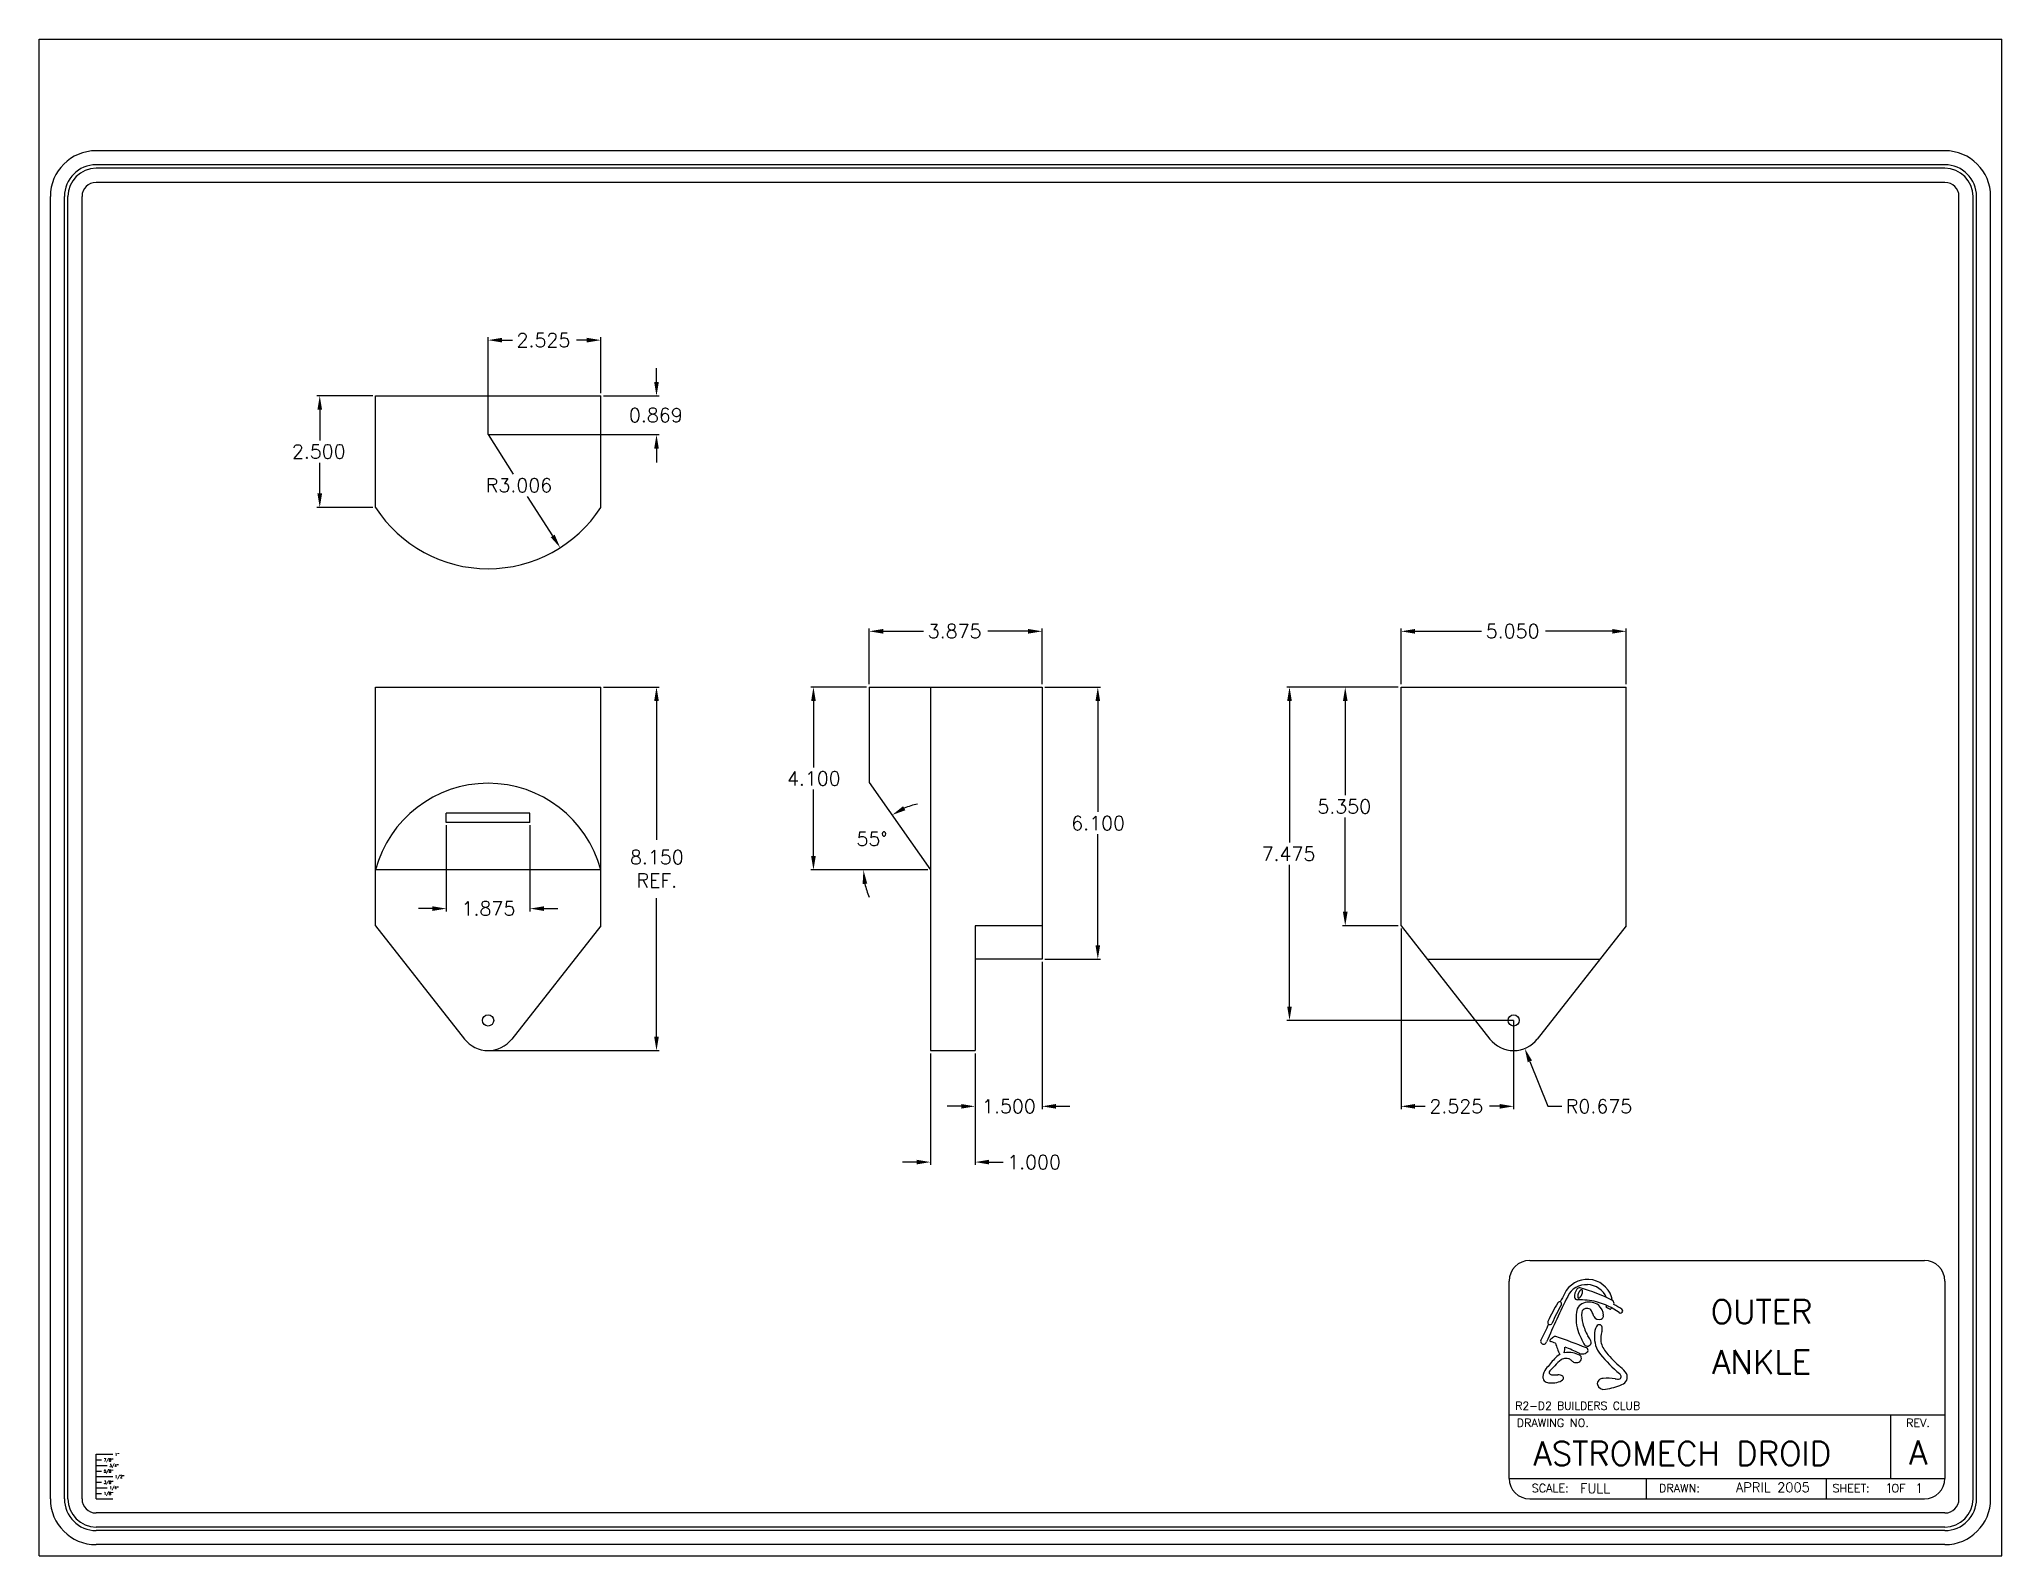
# Model space of a CAD drawing. Extents: x 0 to 44, y 0 to 34.
import ezdxf
from ezdxf.enums import TextEntityAlignment as Align

# ---------------------------------------------------------------- set-up
doc = ezdxf.new("R2010")
doc.units = 0
doc.layers.get('0').update_dxf_attribs({"linetype": 'CONTINUOUS'})
for name, color, linetype in [('ANKLE_-_OUTER', 7, 'CONTINUOUS'), ('DIMENSIONS', 1, 'CONTINUOUS'), ('FORM', 5, 'CONTINUOUS')]:
    doc.layers.add(name, color=color, linetype=linetype)
doc.styles.get("Standard").update_dxf_attribs({"font": 'simplex.shx'})

# ---------------------------------------------------------------- blocks, each defined once
blk = doc.blocks.new('*U0')
at = {"layer": 'DIMENSIONS'}
for s, p in [('8.150', (13.244, 15.505)), ('REF.', (13.392, 14.984))]:
    blk.add_text(s, height=0.3125, dxfattribs=at).set_placement(p)

msp = doc.modelspace()

# ---------------------------------------------------------------- linework, layer by layer
for p, q in [((0, 0), (0, 34)), ((0, 34), (44, 34)), ((44, 0), (44, 34)), ((1.274, 1.274), (1.274, 2.274)), ((1.274, 2.274), (1.649, 2.274)), ((1.274, 2.149), (1.399, 2.149)), ((1.274, 2.024), (1.524, 2.024)), ((1.274, 1.899), (1.399, 1.899)), ((1.274, 1.774), (1.649, 1.774)), ((1.274, 1.649), (1.399, 1.649)), ((1.274, 1.524), (1.524, 1.524)), ((1.274, 1.399), (1.399, 1.399)), ((1.274, 1.274), (1.649, 1.274)), ((0, 0), (44, 0))]:
    msp.add_line(p, q)
at = {"layer": 'ANKLE_-_OUTER'}
for p, q in [((7.539, 23.504), (7.539, 26.004)), ((7.539, 26.004), (12.589, 26.004)), ((12.589, 23.504), (12.589, 26.004)), ((7.539, 14.126), (7.539, 19.476)), ((7.539, 19.476), (12.589, 19.476)), ((12.589, 14.126), (12.589, 19.476)), ((18.608, 19.476), (22.483, 19.476)), ((18.608, 19.476), (18.608, 17.34)), ((19.983, 19.476), (19.983, 11.326)), ((22.483, 19.476), (22.483, 13.376)), ((30.531, 14.126), (30.531, 19.476)), ((30.531, 19.476), (35.581, 19.476)), ((35.581, 14.126), (35.581, 19.476)), ((18.608, 17.34), (19.983, 15.376)), ((9.126, 16.441), (9.126, 16.646)), ((11.001, 16.646), (9.126, 16.646)), ((11.001, 16.441), (9.126, 16.441)), ((11.001, 16.441), (11.001, 16.646)), ((12.589, 15.376), (7.539, 15.376)), ((7.539, 14.126), (9.533, 11.584)), ((12.589, 14.126), (10.595, 11.584)), ((20.983, 14.126), (20.983, 11.326)), ((22.483, 14.126), (20.983, 14.126)), ((30.531, 14.126), (32.525, 11.584)), ((35.581, 14.126), (33.587, 11.584)), ((22.483, 13.376), (20.983, 13.376)), ((31.119, 13.376), (34.992, 13.376)), ((19.983, 11.326), (20.983, 11.326))]:
    msp.add_line(p, q, dxfattribs=at)
for centre in [(10.064, 12.001), (33.056, 12.001)]:
    msp.add_circle(centre, 0.125, dxfattribs=at)
for centre, radius, start, end in [((10.064, 25.135), 3.006, 212.8613, 327.1387), ((10.064, 14.707), 2.612, 14.8256, 165.1744), ((10.064, 12.001), 0.675, 218.1144, 321.8856), ((33.056, 12.001), 0.675, 218.1144, 321.8856)]:
    msp.add_arc(centre, radius, start, end, dxfattribs=at)
at = {"layer": 'DIMENSIONS'}
for p, q in [((10.064, 25.135), (10.064, 27.317)), ((12.589, 26.067), (12.589, 27.317)), ((10.376, 27.254), (10.608, 27.254)), ((12.276, 27.254), (12.045, 27.254)), ((13.839, 26.317), (13.839, 26.629)), ((7.476, 26.004), (6.226, 26.004)), ((12.651, 26.004), (13.901, 26.004)), ((6.289, 25.692), (6.289, 25.004)), ((10.064, 25.135), (13.901, 25.135)), ((10.064, 25.135), (10.628, 24.25)), ((13.839, 24.823), (13.839, 24.51)), ((6.289, 23.817), (6.289, 24.504)), ((7.476, 23.504), (6.226, 23.504)), ((11.512, 22.864), (10.947, 23.75)), ((18.608, 19.538), (18.608, 20.788)), ((18.921, 20.726), (19.827, 20.726)), ((22.171, 20.726), (21.264, 20.726)), ((22.483, 19.538), (22.483, 20.788)), ((30.531, 19.538), (30.531, 20.788)), ((30.843, 20.726), (32.337, 20.726)), ((35.268, 20.726), (33.774, 20.726)), ((35.581, 19.538), (35.581, 20.788)), ((12.651, 19.476), (13.901, 19.476)), ((18.546, 19.476), (17.296, 19.476)), ((22.546, 19.476), (23.796, 19.476)), ((30.468, 19.476), (27.968, 19.476)), ((30.468, 19.476), (29.218, 19.476)), ((13.839, 19.163), (13.839, 16.052)), ((17.358, 19.163), (17.358, 17.676)), ((23.733, 19.163), (23.733, 16.676)), ((28.031, 19.163), (28.031, 15.988)), ((29.281, 19.163), (29.281, 17.051)), ((17.358, 15.688), (17.358, 17.176)), ((9.126, 16.378), (9.126, 14.447)), ((11.001, 16.378), (11.001, 14.447)), ((29.281, 14.438), (29.281, 16.551)), ((23.733, 13.688), (23.733, 16.176)), ((28.031, 12.313), (28.031, 15.488)), ((19.921, 15.376), (17.296, 15.376)), ((13.839, 11.638), (13.839, 14.746)), ((8.814, 14.509), (8.501, 14.509)), ((11.314, 14.509), (11.626, 14.509)), ((30.468, 14.126), (29.218, 14.126)), ((30.531, 14.063), (30.531, 10.013)), ((22.483, 13.313), (22.483, 10.013)), ((22.546, 13.376), (23.796, 13.376)), ((33.056, 12.001), (27.968, 12.001)), ((33.056, 12.001), (33.056, 10.013)), ((10.126, 11.326), (13.901, 11.326)), ((19.983, 11.263), (19.983, 8.763)), ((20.983, 11.263), (20.983, 10.013)), ((20.983, 11.263), (20.983, 8.763)), ((33.421, 11.083), (33.822, 10.076)), ((20.671, 10.076), (20.358, 10.076)), ((22.796, 10.076), (23.108, 10.076)), ((30.843, 10.076), (31.074, 10.076)), ((32.743, 10.076), (32.512, 10.076)), ((33.822, 10.076), (34.134, 10.076)), ((19.671, 8.826), (19.358, 8.826)), ((21.296, 8.826), (21.608, 8.826))]:
    msp.add_line(p, q, dxfattribs=at)
for start, end in [(101.1461, 113.0731), (191.9269, 203.8539)]:
    msp.add_arc((19.983, 15.376), 1.504, start, end, dxfattribs=at)
for points in [[(10.376, 27.306), (10.376, 27.202), (10.064, 27.254)], [(12.276, 27.306), (12.276, 27.202), (12.589, 27.254)], [(6.237, 25.692), (6.341, 25.692), (6.289, 26.004)], [(13.787, 26.317), (13.891, 26.317), (13.839, 26.004)], [(13.787, 24.823), (13.891, 24.823), (13.839, 25.135)], [(6.237, 23.817), (6.341, 23.817), (6.289, 23.504)], [(11.556, 22.892), (11.468, 22.836), (11.68, 22.6)], [(18.921, 20.778), (18.921, 20.674), (18.608, 20.726)], [(22.171, 20.778), (22.171, 20.674), (22.483, 20.726)], [(30.843, 20.778), (30.843, 20.674), (30.531, 20.726)], [(35.268, 20.778), (35.268, 20.674), (35.581, 20.726)], [(13.787, 19.163), (13.891, 19.163), (13.839, 19.476)], [(17.306, 19.163), (17.41, 19.163), (17.358, 19.476)], [(23.681, 19.163), (23.785, 19.163), (23.733, 19.476)], [(27.979, 19.163), (28.083, 19.163), (28.031, 19.476)], [(29.229, 19.163), (29.333, 19.163), (29.281, 19.476)], [(19.419, 16.714), (19.368, 16.805), (19.121, 16.608)], [(17.306, 15.688), (17.41, 15.688), (17.358, 15.376)], [(18.46, 15.06), (18.563, 15.07), (18.479, 15.376)], [(8.814, 14.561), (8.814, 14.457), (9.126, 14.509)], [(11.314, 14.561), (11.314, 14.457), (11.001, 14.509)], [(29.229, 14.438), (29.333, 14.438), (29.281, 14.126)], [(23.681, 13.688), (23.785, 13.688), (23.733, 13.376)], [(27.979, 12.313), (28.083, 12.313), (28.031, 12.001)], [(13.787, 11.638), (13.891, 11.638), (13.839, 11.326)], [(33.469, 11.103), (33.372, 11.064), (33.305, 11.374)], [(20.671, 10.128), (20.671, 10.024), (20.983, 10.076)], [(22.796, 10.128), (22.796, 10.024), (22.483, 10.076)], [(30.843, 10.128), (30.843, 10.024), (30.531, 10.076)], [(32.743, 10.128), (32.743, 10.024), (33.056, 10.076)], [(19.671, 8.878), (19.671, 8.774), (19.983, 8.826)], [(21.296, 8.878), (21.296, 8.774), (20.983, 8.826)]]:
    msp.add_solid(points, dxfattribs=at)
at = {"layer": 'FORM'}
for p, q in [((42.726, 31.5), (1.274, 31.5)), ((42.726, 31.185), (1.274, 31.185)), ((42.726, 31.106), (1.274, 31.106)), ((0.25, 1.274), (0.25, 30.476)), ((0.565, 1.274), (0.565, 30.476)), ((0.644, 1.274), (0.644, 30.476)), ((0.959, 1.274), (0.959, 30.476)), ((42.726, 30.791), (1.274, 30.791)), ((43.041, 1.274), (43.041, 30.476)), ((43.356, 1.274), (43.356, 30.476)), ((43.435, 1.274), (43.435, 30.476)), ((43.75, 1.274), (43.75, 30.476)), ((42.726, 0.959), (1.274, 0.959)), ((42.726, 0.644), (1.274, 0.644)), ((42.726, 0.565), (1.274, 0.565)), ((42.726, 0.25), (1.274, 0.25))]:
    msp.add_line(p, q, dxfattribs=at)
at = {"layer": 'FORM', "linetype": 'CONTINUOUS'}
for p, q in [((33.416, 6.62), (42.265, 6.62)), ((32.955, 1.735), (32.955, 6.159)), ((42.726, 6.159), (42.726, 1.735)), ((32.955, 3.163), (42.726, 3.163)), ((41.508, 3.163), (41.508, 1.735)), ((32.955, 1.735), (42.726, 1.735)), ((36.026, 1.735), (36.026, 1.274)), ((40.065, 1.729), (40.065, 1.268)), ((33.416, 1.274), (42.265, 1.274))]:
    msp.add_line(p, q, dxfattribs=at)
at = {"layer": 'FORM', "color": 1}
msp.add_polyline3d([(34.588, 5.963, 0), (34.586, 5.964, 0), (34.584, 5.965, 0), (34.582, 5.965, 0), (34.58, 5.965, 0), (34.578, 5.965, 0), (34.575, 5.964, 0), (34.573, 5.964, 0), (34.571, 5.963, 0), (34.568, 5.962, 0), (34.566, 5.96, 0), (34.563, 5.959, 0), (34.56, 5.957, 0), (34.558, 5.955, 0), (34.555, 5.953, 0), (34.552, 5.951, 0), (34.55, 5.948, 0), (34.547, 5.946, 0), (34.544, 5.943, 0), (34.541, 5.94, 0), (34.539, 5.936, 0), (34.536, 5.933, 0), (34.533, 5.929, 0), (34.531, 5.926, 0), (34.528, 5.922, 0), (34.526, 5.918, 0), (34.523, 5.914, 0), (34.521, 5.91, 0), (34.519, 5.906, 0), (34.516, 5.901, 0), (34.514, 5.897, 0), (34.512, 5.893, 0), (34.51, 5.888, 0), (34.508, 5.884, 0), (34.506, 5.879, 0), (34.504, 5.874, 0), (34.503, 5.87, 0), (34.501, 5.865, 0), (34.5, 5.861, 0), (34.498, 5.856, 0), (34.497, 5.852, 0), (34.496, 5.847, 0), (34.495, 5.843, 0), (34.495, 5.838, 0), (34.494, 5.834, 0), (34.493, 5.83, 0), (34.493, 5.826, 0), (34.493, 5.822, 0), (34.492, 5.818, 0), (34.492, 5.814, 0), (34.492, 5.811, 0), (34.493, 5.807, 0), (34.493, 5.804, 0), (34.494, 5.801, 0), (34.494, 5.798, 0), (34.495, 5.795, 0), (34.496, 5.793, 0), (34.497, 5.79, 0), (34.498, 5.788, 0), (34.499, 5.786, 0), (34.501, 5.784, 0), (34.502, 5.783, 0), (34.504, 5.781, 0), (34.506, 5.78, 0), (34.507, 5.779, 0), (34.509, 5.779, 0), (34.511, 5.778, 0), (34.513, 5.778, 0), (34.516, 5.778, 0), (34.518, 5.778, 0), (34.52, 5.779, 0), (34.523, 5.779, 0), (34.525, 5.78, 0), (34.527, 5.781, 0), (34.53, 5.782, 0), (34.533, 5.784, 0), (34.535, 5.786, 0), (34.538, 5.788, 0), (34.541, 5.79, 0), (34.543, 5.792, 0), (34.546, 5.795, 0), (34.549, 5.797, 0), (34.551, 5.8, 0), (34.554, 5.803, 0), (34.557, 5.806, 0), (34.559, 5.81, 0), (34.562, 5.813, 0), (34.565, 5.817, 0), (34.567, 5.821, 0), (34.57, 5.825, 0), (34.572, 5.829, 0), (34.575, 5.833, 0), (34.577, 5.837, 0), (34.579, 5.841, 0), (34.581, 5.846, 0), (34.584, 5.85, 0), (34.586, 5.855, 0), (34.588, 5.859, 0), (34.589, 5.864, 0), (34.591, 5.868, 0), (34.593, 5.873, 0), (34.594, 5.878, 0), (34.596, 5.882, 0), (34.597, 5.887, 0), (34.598, 5.891, 0), (34.599, 5.896, 0), (34.6, 5.9, 0), (34.601, 5.904, 0), (34.602, 5.909, 0), (34.602, 5.913, 0), (34.603, 5.917, 0), (34.603, 5.921, 0), (34.603, 5.925, 0), (34.603, 5.928, 0), (34.603, 5.932, 0), (34.603, 5.935, 0), (34.602, 5.939, 0), (34.602, 5.942, 0), (34.601, 5.945, 0), (34.6, 5.947, 0), (34.6, 5.95, 0), (34.599, 5.952, 0), (34.597, 5.955, 0), (34.596, 5.957, 0), (34.595, 5.958, 0), (34.593, 5.96, 0), (34.592, 5.961, 0), (34.59, 5.963, 0), (34.588, 5.963, 0)], dxfattribs=at)
at = {"layer": 'FORM'}
for centre, radius, start, end in [((1.274, 30.476), 1.024, 90, 180), ((42.726, 30.476), 1.024, 0, 90), ((1.274, 30.476), 0.709, 90, 180), ((1.274, 30.476), 0.63, 90, 180), ((42.726, 30.476), 0.709, 0, 90), ((42.726, 30.476), 0.63, 0, 90), ((1.274, 30.476), 0.315, 90, 180), ((42.726, 30.476), 0.315, 0, 90), ((1.274, 1.274), 1.024, 180, 270), ((1.274, 1.274), 0.709, 180, 270), ((1.274, 1.274), 0.63, 180, 270), ((1.274, 1.274), 0.315, 180, 270), ((42.726, 1.274), 1.024, 270, 0), ((42.726, 1.274), 0.709, 270, 0), ((42.726, 1.274), 0.63, 270, 0), ((42.726, 1.274), 0.315, 270, 0)]:
    msp.add_arc(centre, radius, start, end, dxfattribs=at)
at = {"layer": 'FORM', "linetype": 'CONTINUOUS'}
for centre, start, end in [((33.416, 6.159), 90, 180), ((42.265, 6.159), 360, 90), ((33.416, 1.735), 180, 270), ((42.265, 1.735), 270, 0)]:
    msp.add_arc(centre, 0.461, start, end, dxfattribs=at)
at = {"layer": 'FORM', "color": 7}
for centre, radius, start, end in [((34.709, 5.626), 0.57, 18.2326, 154.6361), ((53.368, -3.673), 21.326, 153.5831, 156.6069), ((50.288, -2.564), 18.17, 152.341, 152.9694), ((34.678, 5.629), 0.45, 85.4854, 155.5007), ((34.698, 5.595), 0.483, 23.4687, 88.1516), ((34.88, 5.685), 0.389, 5.638, 17.7915), ((35.41, 5.331), 0.955, 172.3003, 200.1263), ((34.701, 5.441), 0.238, 99.8697, 175.5952), ((35.146, 5.377), 0.566, 171.5259, 197.4947), ((34.684, 5.445), 0.0983, 100.0375, 170.9848), ((34.744, 5.312), 0.374, 54.1043, 102.9674), ((34.686, 5.304), 0.239, 68.785, 94.7421), ((34.653, 5.395), 0.178, 20.1831, 47.8338), ((34.351, 5.238), 0.517, 14.2811, 24.9473), ((34.976, 5.438), 0.143, 210.2865, 287.2592), ((34.765, 5.385), 0.303, 0.8907, 49.1139), ((34.988, 5.376), 0.0806, 291.9673, 10.2011), ((35.144, 5.582), 0.0146, 157.3748, 243.1832), ((34.903, 5.703), 0.255, 333.247, 339.1268), ((35.483, 6.207), 0.725, 241.5397, 249.3399), ((35.23, 5.536), 0.00803, 246.7424, 343.5507), ((34.88, 5.685), 0.389, 336.9972, 341.1119), ((50.491, -3.156), 18.625, 153.3711, 154.604), ((33.886, 4.825), 0.0188, 120.5491, 251.4839), ((34.236, 4.481), 0.508, 124.2548, 135.0129), ((33.989, 4.862), 0.0556, 76.4452, 134.3635), ((27.873, -12.493), 18.456, 68.3272, 70.6061), ((36.093, 5.598), 1.688, 200.6463, 210.0465), ((35.799, 5.534), 1.236, 195.3231, 209.2908), ((33.768, 4.29), 1.148, 28.4319, 33.8655), ((35.492, 4.9), 0.624, 175.9752, 218.045), ((35.228, 4.963), 0.359, 149.9608, 183.0164), ((34.977, 5.11), 0.0679, 69.7642, 151.8988), ((34.969, 5.106), 0.0753, 357.6694, 65.2511), ((35.602, 4.852), 0.592, 162.8186, 185.355), ((34.792, 5.091), 0.253, 345.3619, 2.6057), ((33.729, 4.81), 0.0672, 161.1287, 346.893), ((37.148, 1.501), 4.309, 137.4564, 141.4055), ((31.36, -2.203), 7.449, 69.2866, 70.2231), ((34.351, 4.087), 0.5, 121.505, 139.0958), ((36.267, 5.482), 2.383, 197.5192, 203.9815), ((34.224, 4.253), 0.172, 90, 125.5975), ((33.485, 4.721), 0.724, 346.5241, 356.715), ((34.28, 3.885), 0.674, 81.0168, 97.6796), ((31.36, -2.203), 7.449, 64.8574, 67.5151), ((34.243, 4.325), 0.102, 63.4627, 100.742), ((34.251, 4.271), 0.15, 50.0038, 75.5417), ((34.323, 4.152), 0.403, 58.748, 81.1062), ((34.592, 4.676), 0.152, 243.4858, 285.1066), ((34.507, 4.431), 0.0703, 329.1857, 69.5272), ((34.71, 4.784), 0.0846, 201.5645, 38.0941), ((34.615, 4.655), 0.127, 277.7873, 324.4296), ((34.676, 4.61), 0.0501, 325.5245, 75.3405), ((37.473, 6.561), 3.209, 219.6028, 230.5002), ((35.536, 4.912), 0.536, 192.3535, 222.302), ((37.382, 6.4), 2.906, 219.5063, 228.4276), ((34.025, 3.988), 0.317, 140.5469, 175.5193), ((33.799, 4.011), 0.091, 178.8843, 204.47), ((33.827, 3.998), 0.113, 192.6455, 248.2224), ((33.895, 4.108), 0.0418, 124.2549, 201.2233), ((33.906, 4.113), 0.0547, 201.8253, 267.1645), ((35.428, 2.785), 2.066, 134.541, 138.9147), ((33.975, 4.545), 0.491, 261.666, 278.334), ((34.642, 3.697), 0.868, 126.6804, 139.7871), ((34.051, 3.88), 0.179, 52.9907, 91.7489), ((34.022, 4.074), 0.183, 283.5752, 324.5897), ((34.126, 3.987), 0.0487, 337.1416, 47.565), ((34.52, 4.537), 0.23, 221.1819, 237.6838), ((34.46, 4.516), 0.184, 250.0839, 281.7545), ((34.486, 4.42), 0.0851, 277.7057, 342.6988), ((35.057, 3.851), 0.125, 88.4325, 186.6263), ((35.163, 2.854), 1.126, 81.4266, 95.2081), ((35.396, 4.265), 0.304, 257.5181, 277.231), ((35.372, 4.007), 0.0986, 12.0254, 52.1436), ((35.413, 4.015), 0.0561, 292.2603, 12.8674), ((35.14, 3.799), 0.53, 32.9711, 53.7284), ((35.427, 4.006), 0.177, 287.7475, 27.3521), ((33.876, 4.091), 0.218, 245.4026, 275.4098), ((33.872, 4.705), 0.832, 271.6993, 283.3954), ((35.077, 3.877), 0.149, 195.7266, 285.3807), ((34.901, 5.194), 1.476, 278.3733, 293.1521)]:
    msp.add_arc(centre, radius, start, end, dxfattribs=at)
at = {"layer": 'FORM', "color": 5}
for centre, radius, start, end in [((34.699, 5.819), 0.277, 145.6086, 184.3667), ((34.486, 5.802), 0.0631, 183.998, 273.3138), ((34.529, 5.938), 0.0687, 75.2447, 147.693), ((34.477, 3.568), 2.171, 78.393, 89.648), ((33.71, 2.794), 3.318, 61.6372, 75.392), ((37.446, 3.583), 3.987, 148.4149, 155.1985), ((38.218, 3.311), 4.702, 150.4088, 156.2074), ((34.089, 5.651), 0.0441, 335.3232, 152.6722), ((34.452, 4.07), 1.688, 54.9325, 74.1529), ((35.223, 5.658), 0.0839, 342.6983, 41.6728), ((34.899, 4.763), 0.959, 52.7669, 65.0636), ((35.454, 5.487), 0.0471, 227.6203, 57.4121), ((33.871, 5.232), 0.0503, 152.1811, 330.991)]:
    msp.add_arc(centre, radius, start, end, dxfattribs=at)

# ---------------------------------------------------------------- block references
msp.add_blockref('*U0', (0, 0))

# ---------------------------------------------------------------- texts
for s, p in [('1"', (1.698, 2.241)), ('7/8"', (1.448, 2.116)), ('5/8"', (1.448, 1.866)), ('3/4"', (1.573, 1.991)), ('1/2"', (1.698, 1.741)), ('3/8"', (1.448, 1.616)), ('1/8"', (1.448, 1.366)), ('1/4"', (1.573, 1.491))]:
    msp.add_text(s, height=0.0625).set_placement(p)
at = {"layer": 'DIMENSIONS'}
for s, p in [('2.525', (10.701, 27.098)), ('0.869', (13.221, 25.414)), ('2.500', (5.664, 24.598)), ('R3.006', (10.014, 23.843)), ('3.875', (19.921, 20.57)), ('5.050', (32.431, 20.57)), ('4.100', (16.763, 17.27)), ('5.350', (28.656, 16.645)), ('6.100', (23.138, 16.27)), ('55°', (18.322, 15.914)), ('7.475', (27.406, 15.582)), ('1.875', (9.469, 14.353)), ('1.500', (21.138, 9.92)), ('2.525', (31.168, 9.92)), ('R0.675', (34.228, 9.92)), ('1.000', (21.702, 8.67))]:
    msp.add_text(s, height=0.3125, dxfattribs=at).set_placement(p)
at = {"layer": 'FORM'}
for s, p in [('OUTER', (38.617, 5.206)), ('ANKLE', (38.617, 4.078))]:
    msp.add_text(s, height=0.5334, dxfattribs=at).set_placement(p, align=Align.CENTER)
at = {"layer": 'FORM', "color": 7}
msp.add_text('R2-D2 BUILDERS CLUB', height=0.17641, dxfattribs=at).set_placement((33.094, 3.274))
at = {"layer": 'FORM', "linetype": 'CONTINUOUS'}
for s, height, p in [('DRAWING NO.', 0.18436, (33.124, 2.887)), ('SCALE:', 0.1844, (33.461, 1.425)), ('DRAWN:', 0.1844, (36.315, 1.424)), ('SHEET:   OF', 0.18436, (40.203, 1.422))]:
    msp.add_text(s, height=height, dxfattribs=at).set_placement(p)
msp.add_text('REV.', height=0.1844, dxfattribs=at).set_placement((42.123, 2.887), align=Align.CENTER)
at = {"layer": 'FORM'}
for s, height, p in [('ASTROMECH DROID', 0.53344, (33.499, 2.027)), ('A', 0.533, (41.922, 2.048)), ('FULL', 0.2134, (34.545, 1.404)), ('1   1', 0.2134, (41.381, 1.41))]:
    msp.add_text(s, height=height, dxfattribs=at).set_placement(p)
msp.add_text('APRIL 2005', height=0.2134, dxfattribs=at).set_placement((39.697, 1.427), align=Align.RIGHT)

doc.saveas('drawing.dxf')
